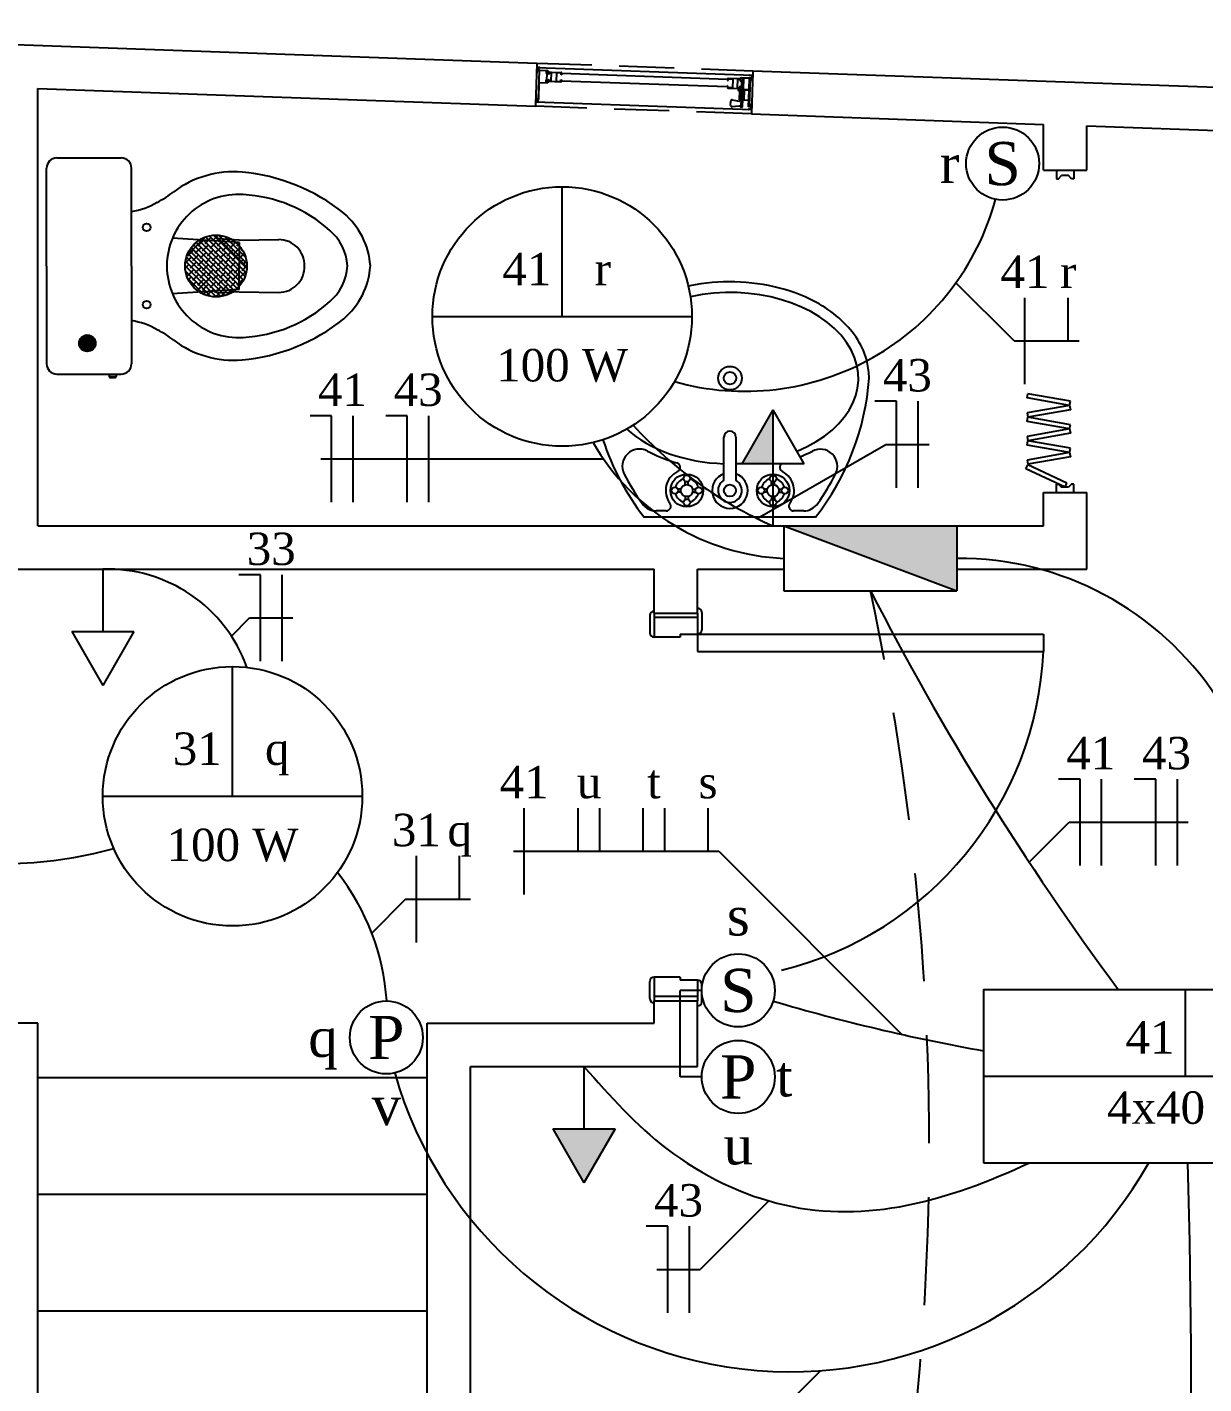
# Model space of a CAD drawing. Header units: millimetres. Extents: x 8900 to 13100, y 733 to 4033.
# Drawn here: x 9527.2 to 9799.3, y 1585.1 to 1898.8 of the extents above; entities that cross this region are included whole.
import ezdxf
from ezdxf.enums import TextEntityAlignment as Align

# ---------------------------------------------------------------- set-up
doc = ezdxf.new("R2010")
doc.units = ezdxf.units.MM
doc.linetypes.add('DASHED', pattern=[19.05, 12.7, -6.35])
doc.linetypes.add('HIDDEN', pattern=[0.375, 0.25, -0.125])
for name, color, linetype in [('001 - 0.350 Color', 1, 'Continuous'), ('002 - 0.150', 2, 'Continuous'), ('003 - 0.250', 3, 'Continuous'), ('004 - 0.350', 4, 'Continuous'), ('005 - 0.350 Color', 5, 'Continuous'), ('006 - 0.500', 6, 'Continuous'), ('010 - 0.050', 10, 'Continuous')]:
    doc.layers.add(name, color=color, linetype=linetype)
doc.styles.add('style1', font='BOOKOS.TTF')

msp = doc.modelspace()

# ---------------------------------------------------------------- hatches: boundary and pattern name
at = {"layer": '001 - 0.350 Color', "ltscale": 2.5}
for points in [[(9692.55, 1797.84), (9699.75, 1797.84), (9699.75, 1810.32)], [(9663.2, 1644.04), (9648.8, 1644.04), (9656, 1631.57)]]:
    msp.add_hatch(color=256, dxfattribs=at).paths.add_polyline_path(points)
at = {"layer": '006 - 0.500', "ltscale": 2.5}
msp.add_hatch(color=256, dxfattribs=at).paths.add_polyline_path([(9742.25, 1768.44), (9742.25, 1783.44), (9702.25, 1783.44)])

# ---------------------------------------------------------------- linework, layer by layer
at = {"layer": '001 - 0.350 Color', "ltscale": 2.5}
for p, q in [((9692.55, 1797.84), (9699.75, 1810.32)), ((9699.75, 1797.84), (9699.75, 1810.32)), ((9706.95, 1797.84), (9699.75, 1810.32)), ((9706.95, 1797.84), (9692.55, 1797.84)), ((9699.75, 1783.44), (9699.75, 1797.84)), ((9544.75, 1773.44), (9544.75, 1759.04)), ((9537.55, 1759.04), (9551.95, 1759.04)), ((9537.55, 1759.04), (9544.75, 1746.57)), ((9551.95, 1759.04), (9544.75, 1746.57)), ((9656, 1658.44), (9656, 1644.04)), ((9648.8, 1644.04), (9663.2, 1644.04)), ((9648.8, 1644.04), (9656, 1631.57)), ((9663.2, 1644.04), (9656, 1631.57))]:
    msp.add_line(p, q, dxfattribs=at)
at = {"layer": '002 - 0.150', "ltscale": 2.5}
for p, q in [((9412.59, 1898.79), (9645.12, 1890.49)), ((9695.09, 1888.71), (9807.15, 1884.71)), ((9529.75, 1884.6), (9644.77, 1880.5)), ((9529.75, 1783.44), (9529.75, 1884.6)), ((9694.73, 1878.72), (9762.25, 1876.31)), ((9762.25, 1865.74), (9762.25, 1876.31)), ((9772.25, 1865.74), (9772.25, 1875.95)), ((9772.25, 1875.95), (9806.79, 1874.72)), ((9762.25, 1865.74), (9772.25, 1865.74)), ((9762.25, 1783.44), (9762.25, 1791.14)), ((9762.25, 1791.14), (9772.25, 1791.14)), ((9772.25, 1773.44), (9772.25, 1791.14)), ((9529.75, 1783.44), (9702.25, 1783.44)), ((9742.25, 1783.44), (9762.25, 1783.44)), ((9477.25, 1773.44), (9672.25, 1773.44)), ((9672.25, 1763.24), (9672.25, 1773.44)), ((9682.25, 1763.24), (9682.25, 1773.44)), ((9682.25, 1773.44), (9702.25, 1773.44)), ((9742.25, 1773.44), (9772.25, 1773.44)), ((9672.25, 1668.44), (9672.25, 1673.64)), ((9682.25, 1658.44), (9682.25, 1673.64)), ((9529.75, 1668.44), (9477.25, 1668.44)), ((9529.75, 1331.94), (9529.75, 1668.44)), ((9619.75, 1331.94), (9619.75, 1668.44)), ((9619.75, 1668.44), (9672.25, 1668.44)), ((9629.75, 1658.44), (9682.25, 1658.44)), ((9629.75, 1321.94), (9629.75, 1658.44)), ((9529.75, 1655.94), (9619.75, 1655.94)), ((9529.75, 1628.94), (9619.75, 1628.94)), ((9529.75, 1601.94), (9619.75, 1601.94))]:
    msp.add_line(p, q, dxfattribs=at)
at = {"layer": '002 - 0.150', "linetype": 'DASHED'}
for p, q in [((9645.12, 1890.49), (9644.77, 1880.5)), ((9645.12, 1890.49), (9695.09, 1888.71)), ((9695.09, 1888.71), (9694.73, 1878.72)), ((9694.73, 1878.72), (9644.77, 1880.5))]:
    msp.add_line(p, q, dxfattribs=at)
at = {"layer": '002 - 0.150'}
for p, q in [((9672.25, 1763.24), (9682.25, 1763.24)), ((9672.25, 1673.64), (9682.25, 1673.64))]:
    msp.add_line(p, q, dxfattribs=at)
at = {"layer": '003 - 0.250', "ltscale": 2.5}
for p, q in [((9755.48, 1826.22), (9742.02, 1839.68)), ((9755.48, 1826.22), (9770.48, 1826.22)), ((9696.09, 1785.14), (9725.79, 1802.29)), ((9725.79, 1802.29), (9735.79, 1802.29)), ((9595.16, 1798.94), (9660.51, 1798.94)), ((9574.48, 1757.95), (9578.69, 1762.16)), ((9578.69, 1762.16), (9588.69, 1762.16)), ((9758.96, 1705.66), (9768.21, 1714.91)), ((9768.21, 1714.91), (9795.71, 1714.91)), ((9639.69, 1708.21), (9687.19, 1708.21)), ((9687.19, 1708.21), (9729.54, 1665.86)), ((9614.76, 1697.14), (9606.94, 1689.31)), ((9614.76, 1697.14), (9629.76, 1697.14)), ((9698.75, 1627.37), (9682.88, 1611.5)), ((9672.88, 1611.5), (9682.88, 1611.5)), ((9685.08, 1562.46), (9710.73, 1588.11))]:
    msp.add_line(p, q, dxfattribs=at)
at = {"layer": '004 - 0.350', "ltscale": 2.5}
for p, q in [((9683.25, 1676.04), (9678.25, 1676.04)), ((9678.25, 1656.04), (9678.25, 1676.04)), ((9683.25, 1656.04), (9678.25, 1656.04))]:
    msp.add_line(p, q, dxfattribs=at)
at = {"layer": '004 - 0.350', "ltscale": 100}
for centre, radius, start, end in [((9693.15, 1874.71), 60.13, 254.344, 344.819), ((9704.58, 1829.55), 53.66, 210.0006, 267.5144), ((9520.83, 1806.26), 100.93, 202.004, 285.2013), ((10310.31, 2070.16), 660.94, 207.16094, 216.58911), ((9556.23, 1669.91), 54.29, 3.8948, 37.9772), ((9828.23, 2108.05), 453.07, 253.5265, 259.8522), ((9703.77, 1683), 95.15, 195.8861, 330.5369)]:
    msp.add_arc(centre, radius, start, end, dxfattribs=at)
at = {"layer": '004 - 0.350', "ltscale": 2.5}
for centre, radius, start, end in [((9738.22, 1870.99), 95.62, 222.2032, 246.2778), ((9742.69, 1704.62), 71.33, 336.5138, 90.3511), ((9545.83, 1739.24), 34.22, 19.6751, 91.8086), ((7559.74, 1577.95), 2236.69, 356.50745, 1.49242)]:
    msp.add_arc(centre, radius, start, end, dxfattribs=at)
at = {"layer": '004 - 0.350', "linetype": 'HIDDEN', "ltscale": 100}
msp.add_arc((9123.1, 1640.17), 612.73, 310.95859, 12.08428, dxfattribs=at)
at = {"layer": '004 - 0.350', "ltscale": 2.5}
msp.add_open_spline([(9656, 1658.44), (9661.99, 1651.68), (9674.64, 1637.37), (9711.73, 1619.49), (9740.15, 1627.31), (9759.01, 1636.2)], degree=3, knots=[0, 0, 0, 0, 27.062786, 57.180335, 116.630709, 116.630709, 116.630709, 116.630709], dxfattribs=at)
at = {"layer": '005 - 0.350 Color', "ltscale": 2.5}
for p, q in [((9650.97, 1831.86), (9650.97, 1861.86)), ((9620.97, 1831.86), (9680.97, 1831.86)), ((9574.75, 1720.94), (9574.75, 1750.94)), ((9544.75, 1720.94), (9604.75, 1720.94)), ((9795.06, 1656.19), (9795.06, 1676.19)), ((9748.41, 1656.19), (9841.72, 1656.19))]:
    msp.add_line(p, q, dxfattribs=at)
msp.add_lwpolyline([(9748.41, 1636.2), (9841.72, 1636.2), (9841.72, 1676.19), (9748.41, 1676.19)], close=True, dxfattribs=at)
for centre, radius in [((9752.81, 1867.24), 8.44), ((9650.97, 1831.86), 30), ((9574.75, 1720.94), 30), ((9691.69, 1676.04), 8.44), ((9610.31, 1665.16), 8.44), ((9691.69, 1656.04), 8.44)]:
    msp.add_circle(centre, radius, dxfattribs=at)
at = {"layer": '006 - 0.500', "ltscale": 2.5}
for p, q in [((9757.98, 1816.22), (9757.98, 1836.22)), ((9767.98, 1826.22), (9767.98, 1836.22)), ((9728.29, 1812.29), (9723.29, 1812.29)), ((9728.29, 1792.29), (9728.29, 1812.29)), ((9733.29, 1792.29), (9733.29, 1812.29)), ((9597.66, 1808.94), (9592.66, 1808.94)), ((9597.66, 1788.94), (9597.66, 1808.94)), ((9602.66, 1788.94), (9602.66, 1808.94)), ((9615.16, 1808.94), (9610.16, 1808.94)), ((9615.16, 1788.94), (9615.16, 1808.94)), ((9620.16, 1788.94), (9620.16, 1808.94)), ((9702.25, 1783.44), (9742.25, 1768.44)), ((9702.25, 1783.44), (9702.25, 1768.44)), ((9742.25, 1783.44), (9742.25, 1768.44)), ((9581.19, 1772.16), (9576.19, 1772.16)), ((9581.19, 1752.16), (9581.19, 1772.16)), ((9586.19, 1752.16), (9586.19, 1772.16)), ((9770.71, 1724.91), (9765.71, 1724.91)), ((9770.71, 1704.91), (9770.71, 1724.91)), ((9775.71, 1704.91), (9775.71, 1724.91)), ((9788.21, 1724.91), (9783.21, 1724.91)), ((9788.21, 1704.91), (9788.21, 1724.91)), ((9793.21, 1704.91), (9793.21, 1724.91)), ((9642.19, 1698.21), (9642.19, 1718.21)), ((9654.69, 1708.21), (9654.69, 1718.21)), ((9659.69, 1708.21), (9659.69, 1718.21)), ((9669.69, 1708.21), (9669.69, 1718.21)), ((9674.69, 1708.21), (9674.69, 1718.21)), ((9684.69, 1708.21), (9684.69, 1718.21)), ((9617.26, 1687.14), (9617.26, 1707.14)), ((9627.26, 1697.14), (9627.26, 1707.14)), ((9675.38, 1621.5), (9670.38, 1621.5)), ((9675.38, 1601.5), (9675.38, 1621.5)), ((9680.38, 1601.5), (9680.38, 1621.5))]:
    msp.add_line(p, q, dxfattribs=at)
at = {"layer": '006 - 0.500', "ltscale": 100}
for p, q in [((9702.25, 1783.44), (9742.25, 1783.44)), ((9702.25, 1768.44), (9742.25, 1768.44))]:
    msp.add_line(p, q, dxfattribs=at)
at = {"layer": '010 - 0.050', "ltscale": 0.5}
for p, q in [((9645.09, 1889.49), (9645.04, 1888.26)), ((9645.76, 1889.47), (9645.09, 1889.49)), ((9645.09, 1889.49), (9695.05, 1887.71)), ((9645.17, 1888.26), (9645.19, 1888.68)), ((9645.2, 1888.91), (9645.21, 1889.31)), ((9645.65, 1888.84), (9645.24, 1888.86)), ((9645.24, 1888.73), (9645.66, 1888.71)), ((9645.26, 1889.36), (9645.66, 1889.34)), ((9645.66, 1888.71), (9645.43, 1882.24)), ((9645.7, 1888.89), (9645.65, 1888.84)), ((9645.66, 1889.34), (9645.71, 1889.29)), ((9645.78, 1888.84), (9645.7, 1888.89)), ((9645.71, 1889.29), (9645.8, 1889.34)), ((9645.78, 1888.76), (9645.78, 1888.84)), ((9647.58, 1888.69), (9645.78, 1888.76)), ((9645.8, 1889.34), (9645.8, 1889.42)), ((9647.62, 1888.57), (9647.63, 1888.64)), ((9645.09, 1888.21), (9645.12, 1888.21)), ((9645.54, 1882.1), (9645.68, 1885.97)), ((9645.68, 1885.97), (9647.48, 1885.9)), ((9647.23, 1886.03), (9647.25, 1886.57)), ((9647.33, 1886.03), (9647.23, 1886.03)), ((9647.25, 1886.57), (9647.35, 1886.56)), ((9647.31, 1888.05), (9647.32, 1888.58)), ((9647.41, 1888.05), (9647.31, 1888.05)), ((9647.32, 1888.58), (9647.42, 1888.58)), ((9647.34, 1886.14), (9647.33, 1886.03)), ((9647.39, 1886.14), (9647.34, 1886.14)), ((9647.35, 1886.56), (9647.35, 1886.45)), ((9647.35, 1886.45), (9647.4, 1886.45)), ((9647.46, 1888.16), (9647.41, 1888.16)), ((9647.41, 1888.16), (9647.41, 1888.05)), ((9647.42, 1888.58), (9647.42, 1888.47)), ((9647.42, 1888.47), (9647.47, 1888.47)), ((9647.43, 1886.03), (9647.44, 1886.09)), ((9647.53, 1886.02), (9647.43, 1886.03)), ((9647.45, 1886.5), (9647.51, 1888.1)), ((9647.52, 1888.51), (9647.52, 1888.57)), ((9647.52, 1888.57), (9647.62, 1888.57)), ((9647.53, 1885.95), (9647.53, 1886.02)), ((9647.77, 1886.09), (9647.78, 1886.59)), ((9647.86, 1886.04), (9647.81, 1886.04)), ((9647.83, 1887.99), (9647.85, 1888.49)), ((9647.84, 1886.64), (9647.86, 1886.64)), ((9647.87, 1886.18), (9647.86, 1886.04)), ((9650.67, 1886.08), (9647.87, 1886.18)), ((9647.9, 1887.94), (9647.88, 1887.94)), ((9647.9, 1886.59), (9647.89, 1886.3)), ((9647.89, 1886.3), (9648.4, 1886.28)), ((9647.9, 1888.54), (9647.95, 1888.53)), ((9647.95, 1888.53), (9647.95, 1888.39)), ((9647.95, 1888.39), (9650.75, 1888.29)), ((9647.96, 1888.27), (9647.95, 1887.98)), ((9648.47, 1888.26), (9647.96, 1888.27)), ((9648.4, 1886.28), (9648.47, 1888.26)), ((9649.64, 1888.21), (9649.57, 1886.24)), ((9649.57, 1886.24), (9650.65, 1886.2)), ((9650.72, 1888.18), (9649.64, 1888.21)), ((9650.65, 1886.2), (9650.67, 1886.59)), ((9650.67, 1886.59), (9650.79, 1886.58)), ((9650.71, 1887.79), (9650.72, 1888.18)), ((9650.83, 1887.78), (9650.71, 1887.79)), ((9650.79, 1886.58), (9650.77, 1886.17)), ((9689.15, 1884.96), (9650.78, 1886.33)), ((9650.84, 1888.19), (9650.83, 1887.78)), ((9689.21, 1886.66), (9650.84, 1888.03)), ((9689.22, 1886.82), (9689.2, 1886.41)), ((9689.2, 1886.41), (9689.32, 1886.41)), ((9692.12, 1886.82), (9689.32, 1886.92)), ((9689.32, 1886.41), (9689.34, 1886.8)), ((9689.34, 1886.8), (9690.42, 1886.76)), ((9690.42, 1886.76), (9690.35, 1884.78)), ((9691.52, 1884.74), (9691.59, 1886.72)), ((9691.59, 1886.72), (9692.1, 1886.7)), ((9692.1, 1886.7), (9692.09, 1886.41)), ((9692.13, 1886.96), (9692.12, 1886.82)), ((9692.18, 1886.96), (9692.13, 1886.96)), ((9692.13, 1886.36), (9692.15, 1886.36)), ((9692.21, 1886.41), (9692.22, 1886.91)), ((9692.46, 1886.97), (9692.46, 1887.04)), ((9692.56, 1886.97), (9692.46, 1886.97)), ((9692.48, 1884.89), (9692.54, 1886.5)), ((9692.51, 1887.09), (9694.31, 1887.03)), ((9692.55, 1886.91), (9692.56, 1886.97)), ((9692.59, 1886.55), (9692.64, 1886.54)), ((9692.65, 1886.85), (9692.6, 1886.86)), ((9692.64, 1886.54), (9692.64, 1886.43)), ((9692.64, 1886.43), (9692.74, 1886.43)), ((9692.66, 1886.97), (9692.65, 1886.85)), ((9692.76, 1886.96), (9692.66, 1886.97)), ((9692.74, 1886.43), (9692.76, 1886.96)), ((9692.91, 1886.96), (9692.82, 1884.41)), ((9694.31, 1886.91), (9692.91, 1886.96)), ((9694.43, 1886.97), (9694.2, 1880.5)), ((9694.21, 1884.36), (9694.31, 1886.91)), ((9694.31, 1887.11), (9694.4, 1887.15)), ((9694.31, 1887.03), (9694.31, 1887.11)), ((9694.33, 1887.61), (9694.33, 1887.69)), ((9694.41, 1887.55), (9694.33, 1887.61)), ((9694.38, 1887.73), (9695.05, 1887.71)), ((9694.4, 1887.15), (9694.45, 1887.1)), ((9694.47, 1887.6), (9694.41, 1887.55)), ((9694.85, 1886.96), (9694.43, 1886.97)), ((9694.45, 1887.1), (9694.85, 1887.09)), ((9694.87, 1887.59), (9694.47, 1887.6)), ((9694.88, 1886.49), (9694.9, 1886.91)), ((9694.9, 1887.14), (9694.92, 1887.54)), ((9694.96, 1886.43), (9694.93, 1886.43)), ((9695.05, 1887.71), (9695.01, 1886.48)), ((9644.84, 1882.73), (9644.8, 1881.5)), ((9644.93, 1882.77), (9644.9, 1882.77)), ((9644.96, 1882.3), (9644.97, 1882.72)), ((9689.16, 1885.21), (9689.15, 1884.8)), ((9689.28, 1885.21), (9689.16, 1885.21)), ((9689.24, 1884.7), (9692.04, 1884.6)), ((9689.27, 1884.82), (9689.28, 1885.21)), ((9690.35, 1884.78), (9689.27, 1884.82)), ((9692.03, 1884.72), (9691.52, 1884.74)), ((9691.65, 1884.61), (9691.64, 1884.35)), ((9691.78, 1884.15), (9692, 1884.08)), ((9692, 1884.08), (9691.93, 1881.94)), ((9692.02, 1884.47), (9692.02, 1884.6)), ((9692.24, 1884.4), (9692.02, 1884.47)), ((9692.04, 1885.01), (9692.03, 1884.72)), ((9692.04, 1884.6), (9692.04, 1884.46)), ((9692.04, 1884.46), (9692.09, 1884.46)), ((9692.11, 1885.06), (9692.09, 1885.06)), ((9692.14, 1884.51), (9692.16, 1885.01)), ((9692.43, 1884.1), (9692.29, 1880.32)), ((9692.3, 1881.93), (9692.38, 1884.2)), ((9692.36, 1884.35), (9692.37, 1884.42)), ((9692.37, 1884.42), (9692.47, 1884.42)), ((9692.77, 1882.49), (9692.37, 1882.5)), ((9694.21, 1884.24), (9692.41, 1884.3)), ((9692.83, 1884.09), (9692.43, 1884.1)), ((9692.47, 1884.42), (9692.47, 1884.48)), ((9692.52, 1884.53), (9692.57, 1884.53)), ((9692.58, 1884.84), (9692.53, 1884.84)), ((9692.57, 1884.53), (9692.57, 1884.42)), ((9692.57, 1884.42), (9692.67, 1884.41)), ((9692.68, 1884.95), (9692.58, 1884.95)), ((9692.58, 1884.95), (9692.58, 1884.84)), ((9692.67, 1884.41), (9692.68, 1884.95)), ((9692.69, 1880.3), (9692.83, 1884.09)), ((9692.82, 1884.41), (9694.21, 1884.36)), ((9692.83, 1884.09), (9693.08, 1884.08)), ((9693.01, 1881.88), (9693.09, 1884.28)), ((9693.09, 1884.28), (9694.21, 1884.24)), ((9694.07, 1880.37), (9694.21, 1884.24)), ((9644.8, 1881.5), (9645.47, 1881.47)), ((9644.8, 1881.5), (9694.77, 1879.72)), ((9644.94, 1881.67), (9644.95, 1882.07)), ((9645.39, 1881.61), (9644.99, 1881.62)), ((9645, 1882.12), (9645.41, 1882.11)), ((9645.43, 1882.24), (9645.01, 1882.25)), ((9645.44, 1881.65), (9645.39, 1881.61)), ((9645.41, 1882.11), (9645.45, 1882.05)), ((9645.52, 1881.6), (9645.44, 1881.65)), ((9645.45, 1882.05), (9645.54, 1882.1)), ((9645.52, 1881.52), (9645.52, 1881.6)), ((9689.91, 1880.68), (9689.94, 1881.68)), ((9691.88, 1880.53), (9690.23, 1880.37)), ((9690.29, 1881.97), (9691.92, 1881.7)), ((9691.93, 1881.94), (9692.3, 1881.93)), ((9692.09, 1880.33), (9692.29, 1880.32)), ((9692.15, 1881.89), (9692.35, 1881.88)), ((9692.29, 1880.32), (9692.69, 1880.3)), ((9692.76, 1882.09), (9693.01, 1882.08)), ((9694.12, 1881.84), (9693.01, 1881.88)), ((9694.05, 1879.87), (9694.14, 1879.92)), ((9694.05, 1879.79), (9694.05, 1879.87)), ((9694.16, 1880.32), (9694.07, 1880.37)), ((9694.77, 1879.72), (9694.1, 1879.74)), ((9694.14, 1879.92), (9694.19, 1879.87)), ((9694.21, 1880.37), (9694.16, 1880.32)), ((9694.19, 1879.87), (9694.59, 1879.85)), ((9694.2, 1880.5), (9694.62, 1880.48)), ((9694.61, 1880.35), (9694.21, 1880.37)), ((9694.65, 1879.9), (9694.66, 1880.3)), ((9694.67, 1880.53), (9694.68, 1880.95)), ((9694.73, 1881), (9694.76, 1881)), ((9694.81, 1880.94), (9694.77, 1879.72))]:
    msp.add_line(p, q, dxfattribs=at)
at = {"layer": '010 - 0.050'}
for p, q in [((9534.13, 1868.55), (9549.01, 1868.55)), ((9531.75, 1843.55), (9531.75, 1866.17)), ((9551.39, 1843.55), (9551.39, 1866.17)), ((9576.28, 1848.98), (9560.87, 1849.99)), ((9568.45, 1850.25), (9564.22, 1846.02)), ((9575.21, 1837.84), (9565.21, 1847.84)), ((9566.34, 1848.99), (9565.25, 1847.9)), ((9575.83, 1838.36), (9565.73, 1848.46)), ((9567.48, 1847.85), (9566.06, 1846.43)), ((9576.38, 1838.95), (9566.32, 1849.01)), ((9568.05, 1849.55), (9566.63, 1848.13)), ((9576.87, 1839.6), (9566.97, 1849.5)), ((9577.29, 1840.31), (9567.68, 1849.92)), ((9569.18, 1848.42), (9567.76, 1847)), ((9569.75, 1850.12), (9568.33, 1848.7)), ((9577.63, 1841.1), (9568.48, 1850.26)), ((9577.89, 1841.98), (9569.35, 1850.52)), ((9570.89, 1848.99), (9569.47, 1847.57)), ((9571.44, 1850.68), (9570.04, 1849.27)), ((9578.04, 1842.97), (9570.34, 1850.67)), ((9572.03, 1847.85), (9570.6, 1846.43)), ((9578.06, 1843.25), (9570.62, 1850.69)), ((9572.59, 1849.55), (9571.17, 1848.13)), ((9576.28, 1849.5), (9571.41, 1849.83)), ((9578.05, 1844.1), (9571.47, 1850.67)), ((9572.44, 1850.53), (9571.74, 1849.84)), ((9573.73, 1848.42), (9572.31, 1847)), ((9577.8, 1845.48), (9572.86, 1850.43)), ((9574.12, 1849.94), (9572.88, 1848.7)), ((9575.43, 1848.99), (9574.01, 1847.57)), ((9574.84, 1849.53), (9574.58, 1849.27)), ((9576.78, 1847.64), (9575.01, 1849.41)), ((9576.57, 1847.85), (9575.15, 1846.43)), ((9576.08, 1848.49), (9575.72, 1848.13)), ((9576.28, 1849.5), (9585.42, 1849.67)), ((9576.28, 1848.98), (9576.28, 1843.55)), ((9565.21, 1845.58), (9563.81, 1844.18)), ((9572.95, 1836.7), (9564.07, 1845.57)), ((9565.78, 1847.28), (9564.35, 1845.86)), ((9573.78, 1837), (9564.38, 1846.41)), ((9573.78, 1837), (9564.38, 1846.41)), ((9574.53, 1837.39), (9564.76, 1847.16)), ((9566.91, 1846.14), (9565.49, 1844.72)), ((9568.05, 1845.01), (9566.63, 1843.59)), ((9568.62, 1846.71), (9567.2, 1845.29)), ((9569.75, 1845.58), (9568.33, 1844.16)), ((9570.32, 1847.28), (9568.9, 1845.86)), ((9571.46, 1846.14), (9570.04, 1844.72)), ((9572.59, 1845.01), (9571.17, 1843.59)), ((9573.16, 1846.71), (9571.74, 1845.29)), ((9574.3, 1845.58), (9572.88, 1844.16)), ((9574.87, 1847.28), (9573.45, 1845.86)), ((9576, 1846.14), (9574.58, 1844.72)), ((9577.14, 1845.01), (9575.72, 1843.59)), ((9577.45, 1846.46), (9576.29, 1845.29)), ((9577.06, 1847.2), (9576.86, 1847)), ((9577.97, 1844.71), (9577.42, 1844.16)), ((9531.75, 1843.55), (9531.75, 1820.93)), ((9551.39, 1843.55), (9551.39, 1820.93)), ((9570.97, 1836.41), (9563.78, 1843.59)), ((9564.64, 1843.87), (9563.8, 1843.03)), ((9572.02, 1836.49), (9563.87, 1844.65)), ((9569.73, 1836.51), (9563.88, 1842.36)), ((9564.07, 1842.17), (9563.94, 1842.04)), ((9565.78, 1842.74), (9564.35, 1841.31)), ((9566.34, 1844.44), (9564.92, 1843.02)), ((9566.91, 1841.6), (9565.49, 1840.18)), ((9567.48, 1843.3), (9566.06, 1841.88)), ((9568.62, 1842.17), (9567.2, 1840.75)), ((9569.18, 1843.87), (9567.76, 1842.45)), ((9570.32, 1842.74), (9568.9, 1841.31)), ((9570.89, 1844.44), (9569.47, 1843.02)), ((9571.46, 1841.6), (9570.04, 1840.18)), ((9572.03, 1843.3), (9570.6, 1841.88)), ((9573.16, 1842.17), (9571.74, 1840.75)), ((9573.73, 1843.87), (9572.31, 1842.45)), ((9574.87, 1842.74), (9573.45, 1841.31)), ((9575.43, 1844.44), (9574.01, 1843.02)), ((9576, 1841.6), (9574.58, 1840.18)), ((9576.57, 1843.3), (9575.15, 1841.88)), ((9576.28, 1838.13), (9576.28, 1843.55)), ((9577.71, 1842.17), (9576.29, 1840.75)), ((9578.07, 1843.66), (9576.86, 1842.45)), ((9568.12, 1836.98), (9564.35, 1840.75)), ((9565.21, 1841.03), (9564.53, 1840.36)), ((9566.34, 1839.89), (9565.43, 1838.98)), ((9569.75, 1841.03), (9566.59, 1837.87)), ((9567.48, 1838.76), (9566.59, 1837.87)), ((9568.05, 1840.46), (9566.63, 1839.04)), ((9569.18, 1839.33), (9567.76, 1837.91)), ((9569.75, 1841.03), (9568.33, 1839.61)), ((9570.89, 1839.89), (9569.47, 1838.47)), ((9572.03, 1838.76), (9570.6, 1837.34)), ((9572.59, 1840.46), (9571.17, 1839.04)), ((9573.73, 1839.33), (9572.31, 1837.91)), ((9574.3, 1841.03), (9572.88, 1839.61)), ((9575.43, 1839.89), (9574.01, 1838.47)), ((9577.14, 1840.46), (9575.72, 1839.04)), ((9576.28, 1838.13), (9560.81, 1837.11)), ((9568.62, 1837.62), (9568.02, 1837.03)), ((9570.32, 1838.19), (9568.9, 1836.77)), ((9571.46, 1837.05), (9570.81, 1836.41)), ((9576.28, 1837.6), (9571.41, 1837.28)), ((9573.16, 1837.62), (9572.04, 1836.5)), ((9574.87, 1838.19), (9573.61, 1836.93)), ((9576.28, 1837.6), (9585.42, 1837.44)), ((9541.16, 1827.6), (9539.26, 1825.7)), ((9540.93, 1827.59), (9539.27, 1825.92)), ((9541.36, 1827.59), (9539.27, 1825.5)), ((9541.4, 1823.81), (9539.27, 1825.93)), ((9541.54, 1827.56), (9539.29, 1825.32)), ((9541.58, 1823.84), (9539.3, 1826.11)), ((9540.67, 1827.54), (9539.32, 1826.19)), ((9541.71, 1827.52), (9539.34, 1825.15)), ((9541.75, 1823.88), (9539.35, 1826.28)), ((9541.86, 1827.47), (9539.39, 1824.99)), ((9541.9, 1823.94), (9539.41, 1826.43)), ((9540.34, 1827.41), (9539.44, 1826.52)), ((9542.01, 1827.4), (9539.46, 1824.85)), ((9542.04, 1824.01), (9539.47, 1826.58)), ((9542.15, 1827.33), (9539.53, 1824.71)), ((9542.18, 1824.08), (9539.55, 1826.71)), ((9542.27, 1827.24), (9539.61, 1824.58)), ((9542.3, 1824.17), (9539.64, 1826.83)), ((9542.39, 1827.15), (9539.71, 1824.47)), ((9542.42, 1824.26), (9539.73, 1826.95)), ((9542.5, 1827.05), (9539.81, 1824.36)), ((9542.53, 1824.36), (9539.83, 1827.06)), ((9542.6, 1826.94), (9539.92, 1824.25)), ((9542.63, 1824.48), (9539.94, 1827.16)), ((9542.7, 1826.82), (9540.03, 1824.16)), ((9542.72, 1824.59), (9540.06, 1827.25)), ((9542.78, 1826.7), (9540.16, 1824.08)), ((9542.8, 1824.72), (9540.19, 1827.33)), ((9542.86, 1826.56), (9540.29, 1824)), ((9542.87, 1824.86), (9540.33, 1827.41)), ((9542.92, 1826.42), (9540.44, 1823.93)), ((9542.94, 1825.01), (9540.47, 1827.47)), ((9542.98, 1826.27), (9540.59, 1823.88)), ((9542.99, 1825.16), (9540.63, 1827.52)), ((9543.02, 1826.1), (9540.76, 1823.83)), ((9543.03, 1825.33), (9540.8, 1827.56)), ((9543.05, 1825.92), (9540.94, 1823.8)), ((9543.06, 1825.52), (9540.98, 1827.59)), ((9543.07, 1825.72), (9541.19, 1827.6)), ((9543.05, 1825.94), (9541.41, 1827.58)), ((9543, 1826.21), (9541.68, 1827.53)), ((9542.86, 1826.55), (9542.02, 1827.39)), ((9541.21, 1823.79), (9539.26, 1825.74)), ((9540.99, 1823.8), (9539.27, 1825.52)), ((9540.74, 1823.84), (9539.31, 1825.27)), ((9540.43, 1823.94), (9539.4, 1824.96)), ((9543.07, 1825.72), (9541.14, 1823.79)), ((9543.06, 1825.5), (9541.36, 1823.8)), ((9543.01, 1825.25), (9541.61, 1823.84)), ((9542.91, 1824.93), (9541.93, 1823.95)), ((9534.13, 1818.55), (9549.01, 1818.55)), ((9534.13, 1818.55), (9534.13, 1818.55)), ((9534.13, 1818.55), (9534.13, 1818.55)), ((9546.2, 1818.55), (9546.2, 1817.98)), ((9546.2, 1817.98), (9547.8, 1817.98)), ((9546.44, 1817.74), (9547.56, 1817.74)), ((9547.8, 1818.55), (9547.8, 1817.98)), ((9688.38, 1794.01), (9688.38, 1804.01)), ((9691.13, 1804.01), (9691.13, 1794.01)), ((9678.47, 1791.98), (9677.72, 1791.98)), ((9679.44, 1792.96), (9679.44, 1793.69)), ((9680.13, 1792.95), (9680.13, 1793.69)), ((9681.11, 1791.98), (9681.84, 1791.98)), ((9698.4, 1791.98), (9697.66, 1791.98)), ((9699.38, 1792.96), (9699.38, 1793.69)), ((9700.06, 1792.95), (9700.06, 1793.69)), ((9701.05, 1791.98), (9701.78, 1791.98)), ((9678.46, 1791.29), (9677.72, 1791.29)), ((9679.44, 1790.32), (9679.44, 1789.57)), ((9680.13, 1790.31), (9680.13, 1789.57)), ((9681.1, 1791.29), (9681.84, 1791.29)), ((9698.39, 1791.29), (9697.66, 1791.29)), ((9699.38, 1790.32), (9699.38, 1789.57)), ((9700.06, 1790.31), (9700.06, 1789.57)), ((9701.04, 1791.29), (9701.78, 1791.29)), ((9709.55, 1785.44), (9669.95, 1785.44)), ((9675.01, 1786.93), (9672.69, 1786.93)), ((9706.81, 1786.93), (9704.49, 1786.93)), ((9672.25, 1763.24), (9672.25, 1757.74)), ((9683.25, 1763.44), (9683.25, 1759.44)), ((9671.25, 1762.74), (9671.25, 1758.74)), ((9682.25, 1762.24), (9672.25, 1762.24)), ((9678.25, 1757.74), (9672.25, 1757.74)), ((9672.25, 1757.74), (9672.25, 1757.74)), ((9678.25, 1758.44), (9678.25, 1757.74)), ((9682.25, 1758.44), (9682.25, 1758.44)), ((9682.25, 1758.44), (9762.25, 1758.44)), ((9762.25, 1758.44), (9762.25, 1754.44)), ((9682.25, 1754.44), (9762.25, 1754.44)), ((9678.25, 1679.14), (9672.25, 1679.14)), ((9672.25, 1679.14), (9672.25, 1673.64)), ((9678.25, 1679.14), (9678.25, 1678.44)), ((9682.25, 1678.44), (9678.25, 1678.44)), ((9682.25, 1678.44), (9682.25, 1673.64)), ((9671.25, 1674.14), (9671.25, 1678.14)), ((9683.25, 1673.44), (9683.25, 1677.44)), ((9682.25, 1674.64), (9672.25, 1674.64))]:
    msp.add_line(p, q, dxfattribs=at)
at = {"layer": '010 - 0.050', "ltscale": 2.5}
for p, q in [((9765.25, 1865.74), (9765.25, 1863.74)), ((9765.25, 1863.74), (9765.75, 1863.74)), ((9765.75, 1863.74), (9766.46, 1864.45)), ((9768.04, 1864.45), (9766.46, 1864.45)), ((9768.75, 1863.74), (9768.04, 1864.45)), ((9769.25, 1863.74), (9768.75, 1863.74)), ((9769.25, 1865.74), (9769.25, 1863.74)), ((9758.45, 1813.05), (9758.62, 1814.03)), ((9768.47, 1812.29), (9758.62, 1814.03)), ((9768.29, 1811.31), (9758.45, 1813.05)), ((9768.29, 1811.31), (9758.45, 1809.57)), ((9768.47, 1810.32), (9758.62, 1808.59)), ((9768.29, 1811.31), (9768.47, 1812.29)), ((9768.29, 1811.31), (9768.47, 1810.32)), ((9758.45, 1809.57), (9758.62, 1808.59)), ((9758.45, 1807.6), (9758.62, 1808.59)), ((9768.29, 1805.87), (9758.45, 1807.6)), ((9768.47, 1806.85), (9758.62, 1808.59)), ((9768.29, 1805.87), (9758.45, 1804.13)), ((9758.45, 1804.13), (9758.62, 1803.14)), ((9768.47, 1804.88), (9758.62, 1803.14)), ((9768.29, 1805.87), (9768.47, 1806.85)), ((9768.29, 1805.87), (9768.47, 1804.88)), ((9758.45, 1802.16), (9758.62, 1803.14)), ((9768.29, 1800.42), (9758.45, 1802.16)), ((9768.47, 1801.41), (9758.62, 1803.14)), ((9768.29, 1800.42), (9768.47, 1801.41)), ((9768.29, 1800.42), (9758.45, 1798.69)), ((9758.45, 1798.69), (9758.62, 1797.7)), ((9768.47, 1799.44), (9758.62, 1797.7)), ((9768.29, 1800.42), (9768.47, 1799.44)), ((9758.19, 1796.66), (9758.61, 1797.57)), ((9767.25, 1792.44), (9758.19, 1796.66)), ((9767.67, 1793.34), (9758.61, 1797.57)), ((9765.25, 1793.14), (9765.75, 1793.14)), ((9765.25, 1791.14), (9765.25, 1793.14)), ((9765.75, 1793.14), (9766.46, 1792.44)), ((9768.04, 1792.44), (9766.46, 1792.44)), ((9767.25, 1792.44), (9767.67, 1793.34)), ((9768.75, 1793.14), (9768.04, 1792.44)), ((9769.25, 1793.14), (9768.75, 1793.14)), ((9769.25, 1791.14), (9769.25, 1793.14)), ((9682.25, 1763.24), (9682.25, 1758.44)), ((9678.25, 1758.44), (9682.25, 1758.44)), ((9682.25, 1758.44), (9682.25, 1754.44))]:
    msp.add_line(p, q, dxfattribs=at)
at = {"layer": '010 - 0.050'}
for centre, radius in [((9554.88, 1852.48), 0.893), ((9570.92, 1843.55), 7.14), ((9554.88, 1834.62), 0.893), ((9541.16, 1825.69), 1.9), ((9689.76, 1817.62), 2.73), ((9689.76, 1817.62), 1.45), ((9679.78, 1791.63), 3.78), ((9679.78, 1794.38), 0.769), ((9699.72, 1791.63), 3.78), ((9699.72, 1794.38), 0.769), ((9677.03, 1791.63), 0.769), ((9679.78, 1791.63), 1.38), ((9682.53, 1791.63), 0.769), ((9689.75, 1791.63), 1.38), ((9696.97, 1791.63), 0.769), ((9699.72, 1791.63), 1.38), ((9702.47, 1791.63), 0.769), ((9679.78, 1788.88), 0.769), ((9699.72, 1788.88), 0.769)]:
    msp.add_circle(centre, radius, dxfattribs=at)
at = {"layer": '010 - 0.050', "ltscale": 0.5}
for centre, radius, start, end in [((9645.24, 1888.68), 0.0491, 86.9629, 177.9571), ((9645.25, 1888.91), 0.05, 177.2397, 267.9571), ((9645.26, 1889.31), 0.0494, 87.2309, 177.9571), ((9645.75, 1889.42), 0.05, 357.9577, 87.9438), ((9647.58, 1888.64), 0.05, 357.9571, 87.9571), ((9645.09, 1888.26), 0.05, 177.9571, 267.9571), ((9645.12, 1888.26), 0.05, 267.9571, 357.9571), ((9647.39, 1886.09), 0.05, 357.9602, 87.9388), ((9647.4, 1886.5), 0.05, 267.9466, 357.9676), ((9647.46, 1888.11), 0.05, 357.9466, 87.9676), ((9647.47, 1888.52), 0.05, 267.9754, 357.954), ((9647.48, 1885.95), 0.05, 267.9571, 357.9571), ((9647.82, 1886.09), 0.05, 177.9681, 267.9529), ((9647.83, 1886.59), 0.05, 87.9571, 177.9571), ((9647.88, 1887.99), 0.05, 177.9571, 267.9571), ((9647.9, 1888.49), 0.05, 87.9587, 177.9571), ((9647.85, 1886.59), 0.05, 357.9571, 87.9571), ((9647.9, 1887.99), 0.05, 267.9571, 357.9571), ((9650.67, 1886.18), 0.101, 268.4193, 357.9571), ((9650.74, 1888.2), 0.0992, 357.0041, 87.9571), ((9689.32, 1886.82), 0.0992, 87.9571, 178.9101), ((9692.14, 1886.41), 0.05, 177.9571, 267.9571), ((9692.16, 1886.41), 0.05, 267.9571, 357.9571), ((9692.17, 1886.91), 0.05, 357.9571, 87.9555), ((9692.51, 1887.04), 0.05, 87.9571, 177.9571), ((9692.59, 1886.5), 0.05, 87.9466, 177.9676), ((9692.6, 1886.91), 0.05, 177.9602, 267.9388), ((9694.38, 1887.68), 0.05, 87.9704, 177.9565), ((9694.85, 1887.14), 0.05, 267.9571, 358.6745), ((9694.85, 1886.91), 0.0491, 357.9571, 88.9513), ((9694.87, 1887.54), 0.0494, 357.9571, 88.6833), ((9694.93, 1886.48), 0.05, 177.9571, 267.9571), ((9694.96, 1886.48), 0.05, 267.9571, 357.9571), ((9644.89, 1882.72), 0.05, 87.9571, 178.3039), ((9644.92, 1882.72), 0.05, 357.9581, 87.9571), ((9689.25, 1884.8), 0.101, 177.9571, 267.4949), ((9691.84, 1884.34), 0.2, 177.9571, 252.9571), ((9692.09, 1885.01), 0.05, 87.9571, 177.9571), ((9692.09, 1884.51), 0.05, 267.9613, 357.9461), ((9692.11, 1885.01), 0.05, 357.9571, 87.9571), ((9692.18, 1884.21), 0.2, 357.9571, 72.9571), ((9692.41, 1884.35), 0.05, 177.9571, 267.9571), ((9692.52, 1884.48), 0.05, 87.9754, 177.954), ((9692.53, 1884.89), 0.05, 177.9466, 267.9676), ((9644.99, 1881.67), 0.05, 178.6786, 267.9584), ((9645, 1882.07), 0.05, 87.9623, 177.9577), ((9645.01, 1882.3), 0.05, 177.9571, 267.9571), ((9645.47, 1881.52), 0.05, 267.9571, 357.9513), ((9690.21, 1880.67), 0.3, 177.9571, 275.4571), ((9690.24, 1881.67), 0.3, 80.4571, 177.9571), ((9691.89, 1880.33), 0.2, 357.9571, 95.4571), ((9691.95, 1881.89), 0.2, 260.4571, 357.9571), ((9694.1, 1879.79), 0.05, 177.9629, 267.9571), ((9694.6, 1879.9), 0.05, 267.9558, 357.2356), ((9694.61, 1880.3), 0.05, 357.9565, 87.9519), ((9694.62, 1880.53), 0.05, 267.9571, 357.9571), ((9694.73, 1880.95), 0.05, 87.9571, 177.9561), ((9694.76, 1880.95), 0.05, 357.6103, 87.9571)]:
    msp.add_arc(centre, radius, start, end, dxfattribs=at)
at = {"layer": '010 - 0.050'}
for centre, radius, start, end in [((9534.13, 1866.17), 2.38, 90, 180), ((9549.01, 1866.17), 2.38, 0, 90), ((9575.12, 1841.94), 23.41, 85.5446, 126.6711), ((9572.81, 1821.17), 44.3, 51.383, 84.6453), ((9544.32, 1882.76), 27.73, 297.9902, 307.3494), ((9548.81, 1873.04), 17.05, 278.704, 300.0001), ((9576.1, 1843.56), 16.54, 86.2152, 180.0152), ((9575.48, 1827.52), 32.59, 48.0903, 86.9943), ((9588.9, 1842.32), 17.75, 3.9924, 49.372), ((9589.44, 1842.76), 11.92, 3.8225, 50.2134), ((9585.42, 1843.71), 5.96, 358.6285, 89.9635), ((9576.1, 1843.55), 16.54, 179.9848, 273.7848), ((9585.42, 1843.4), 5.96, 270.0403, 1.5783), ((9589.42, 1844.35), 11.94, 309.8314, 356.174), ((9588.9, 1844.79), 17.75, 310.628, 356.0076), ((9575.48, 1859.59), 32.59, 273.0057, 311.9097), ((9548.81, 1814.06), 17.05, 59.9999, 81.296), ((9572.81, 1865.93), 44.3, 275.3547, 308.617), ((9544.32, 1804.34), 27.73, 52.6506, 62.0098), ((9575.12, 1845.16), 23.41, 233.3289, 274.4554), ((9534.13, 1820.93), 2.38, 180, 270), ((9549.01, 1820.93), 2.38, 270, 0), ((9546.44, 1817.98), 0.238, 180, 270), ((9547.56, 1817.98), 0.238, 270, 0), ((9662.83, 1821.9), 59.26, 322.0345, 355.8579), ((9689.75, 1804.01), 1.38, 0, 180), ((9716.67, 1821.9), 59.26, 198.2164, 217.9655), ((9668.83, 1797.26), 3.96, 62.2592, 207.2549), ((9710.66, 1797.24), 3.96, 332.7274, 117.6975), ((9677.14, 1797), 1.1, 296.2538, 73.7502), ((9702.37, 1796.99), 1.1, 129.28, 243.6816), ((9716.67, 1821.9), 57.77, 207.2549, 215.1872), ((9679.78, 1791.63), 4.88, 116.2538, 217.032), ((9689.75, 1791.63), 4.12, 109.6397, 70.3486), ((9699.72, 1791.63), 4.88, 322.968, 63.6816), ((9662.83, 1821.9), 57.77, 324.8128, 332.7274), ((9679.78, 1791.63), 2.75, 106.0953, 163.7658), ((9679.78, 1791.63), 2.75, 15.9116, 73.88), ((9689.75, 1791.63), 2.75, 120.2446, 59.6569), ((9699.72, 1791.63), 2.75, 105.9211, 163.5587), ((9699.72, 1791.63), 2.75, 15.7907, 74.7593), ((9672.69, 1790.89), 3.96, 215.1872, 270), ((9675.01, 1788.03), 1.1, 270, 37.032), ((9679.78, 1791.63), 2.75, 195.7907, 254.7593), ((9679.78, 1791.63), 2.75, 285.9211, 343.5588), ((9699.72, 1791.63), 2.75, 195.9116, 253.88), ((9699.72, 1791.63), 2.75, 286.0953, 343.7658), ((9704.49, 1788.03), 1.1, 142.968, 270), ((9706.81, 1790.89), 3.96, 270, 324.8128), ((9672.25, 1762.74), 1, 90, 180), ((9682.25, 1763.44), 1, 0, 90), ((9682.25, 1759.44), 1, 270, 270), ((9672.25, 1758.74), 1, 180, 270), ((9682.25, 1759.44), 1, 270, 0), ((9672.25, 1678.14), 1, 90, 180), ((9682.25, 1677.44), 1, 0, 90), ((9672.25, 1674.14), 1, 180, 270), ((9682.25, 1673.44), 1, 270, 0)]:
    msp.add_arc(centre, radius, start, end, dxfattribs=at)
at = {"layer": '010 - 0.050', "ltscale": 2.5}
msp.add_arc((9682.7, 1758.07), 79.63, 283.7928, 357.3883, dxfattribs=at)
at = {"layer": '010 - 0.050'}
for start_param, end_param in [(2.120627, 5.02541), (6.920599, 7.807388), (1.616828, 1.666122)]:
    msp.add_ellipse((9689.76, 1817.62), major_axis=(-29.7, 0), ratio=0.666667, start_param=start_param, end_param=end_param, dxfattribs=at)
for points, knots in [([(9721.93, 1817.62), (9721.93, 1818.87), (9721.78, 1820.11), (9721.06, 1823.13), (9720.31, 1824.87), (9718.29, 1828.14), (9717, 1829.66), (9713.99, 1832.43), (9712.27, 1833.68), (9707.63, 1836.34), (9704.53, 1837.59), (9697.92, 1839.31), (9694.42, 1839.8), (9687.38, 1839.97), (9683.84, 1839.65), (9680.35, 1838.93), (9680.24, 1838.91), (9680.13, 1838.89)], [6.283185, 6.283185, 6.283185, 6.283185, 6.442399, 6.442399, 6.675979, 6.675979, 6.909559, 6.909559, 7.143139, 7.143139, 7.480359, 7.480359, 7.817579, 7.817579, 8.154799, 8.154799, 8.165595, 8.165595, 8.165595, 8.165595]), ([(9670.67, 1800.76), (9672.59, 1799.75), (9674.67, 1798.9), (9677.06, 1798.17), (9677.25, 1798.11), (9677.44, 1798.05)], [4.0443997, 4.0443997, 4.0443997, 4.0443997, 4.2796557, 4.2796557, 4.3001569, 4.3001569, 4.3001569, 4.3001569]), ([(9706.03, 1799.44), (9706.36, 1799.58), (9706.7, 1799.72), (9707.64, 1800.15), (9708.24, 1800.44), (9708.82, 1800.75)], [5.2693333, 5.2693333, 5.2693333, 5.2693333, 5.3076682, 5.3076682, 5.3793346, 5.3793346, 5.3793346, 5.3793346])]:
    msp.add_open_spline(points, degree=3, knots=knots, dxfattribs=at)

# ---------------------------------------------------------------- texts
at = {"layer": '010 - 0.050', "ltscale": 2.5, "style": 'style1'}
for s, p in [('S', (9752.81, 1867.24)), ('S', (9691.69, 1676.04)), ('P', (9610.31, 1665.16)), ('P', (9691.69, 1656.04))]:
    msp.add_text(s, height=10, dxfattribs=at).set_placement(p, align=Align.MIDDLE_CENTER)
for s, p in [('r', (9742.81, 1867.24)), ('q', (9599.06, 1665.16))]:
    msp.add_text(s, height=9, dxfattribs=at).set_placement(p, align=Align.MIDDLE_RIGHT)
for s, p in [('41', (9648.47, 1836.86)), ('31', (9572.25, 1725.94)), ('41', (9792.56, 1659.19))]:
    msp.add_text(s, height=7.5, dxfattribs=at).set_placement(p, align=Align.BOTTOM_RIGHT)
for s, height, p in [('41', 7.5, (9757.98, 1836.22)), ('r', 7.5, (9767.98, 1836.22)), ('43', 7.5, (9730.79, 1812.29)), ('41', 7.5, (9600.16, 1808.94)), ('43', 7.5, (9617.66, 1808.94)), ('33', 7.5, (9583.69, 1772.16)), ('41', 7.5, (9773.21, 1724.91)), ('43', 7.5, (9790.71, 1724.91)), ('41', 7.5, (9642.19, 1718.21)), ('u', 7.5, (9657.19, 1718.21)), ('t', 7.5, (9672.19, 1718.21)), ('s', 7.5, (9684.69, 1718.21)), ('31', 7.5, (9617.26, 1707.14)), ('q', 7.5, (9627.26, 1707.14)), ('s', 9, (9691.69, 1686.04)), ('43', 7.5, (9677.88, 1621.5))]:
    msp.add_text(s, height=height, dxfattribs=at).set_placement(p, align=Align.BOTTOM_CENTER)
for s, p in [('r', (9658.47, 1836.86)), ('q', (9582.25, 1725.94))]:
    msp.add_text(s, height=7.5, dxfattribs=at).set_placement(p, align=Align.BOTTOM_LEFT)
for s, height, p in [('100 W', 7.5, (9650.97, 1824.36)), ('100 W', 7.5, (9574.75, 1713.44)), ('v', 9, (9610.31, 1653.91)), ('4x40 W', 7.5, (9795.06, 1652.69)), ('u', 9, (9691.69, 1644.79))]:
    msp.add_text(s, height=height, dxfattribs=at).set_placement(p, align=Align.TOP_CENTER)
msp.add_text('t', height=9, dxfattribs=at).set_placement((9700.44, 1656.04), align=Align.MIDDLE_LEFT)

doc.saveas('drawing.dxf')
